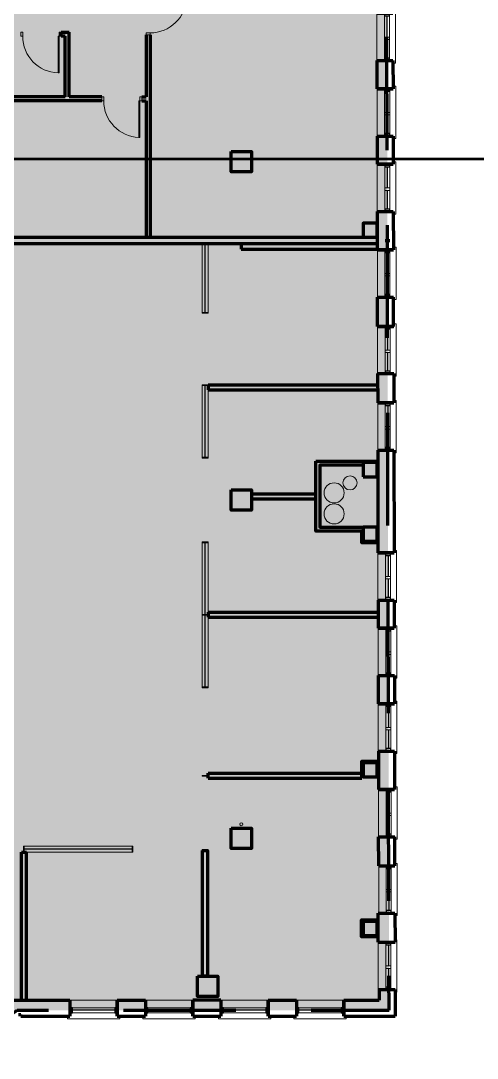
# Model space of a CAD drawing. Header units: inches. Extents: x -2124 to 6036, y -4479 to 801.
# Drawn here: x 3612 to 4066, y -3221 to -2191 of the extents above; entities that cross this region are included whole.
import ezdxf

# ---------------------------------------------------------------- set-up
doc = ezdxf.new("R2010")
doc.units = ezdxf.units.IN
doc.header["$MEASUREMENT"] = 0
doc.linetypes.add('DGN Style 2', pattern=[186.341636, 111.804981, -74.536654])
for name, color, linetype, lineweight in [('A-ANNO-NOTE', 4, 'Continuous', 30), ('A-AREA-VERTICAL', 253, 'DGN Style 2', 80), ('a-bp-02N-_-03S - A-COLS', 2, 'Continuous', 70), ('a-bp-02N-_-03S - A-EQUIP', 2, 'Continuous', 30), ('a-bp-02N-_-03S - A-GLAZ', 2, 'Continuous', 0), ('a-bp-02N-_-03S - A-WALL-FULL', 6, 'Continuous', 70), ('a-fp-02N-_-03S - A-DOOR', 1, 'Continuous', 13), ('a-fp-02N-_-03S - A-EQUIP', 2, 'Continuous', 30), ('a-fp-02N-_-03S - A-GLAZ', 2, 'Continuous', 13), ('a-fp-02N-_-03S - A-WALL-FULL', 6, 'Continuous', 70)]:
    doc.layers.add(name, color=color, linetype=linetype, lineweight=lineweight)
for name, color, linetype, lineweight, true_color in [('A-AREA-TENANT 3', 7, 'DGN Style 2', 80, 0xffc3a3), ('A-AREA-TENANT 8', 7, 'DGN Style 2', 80, 0xe0bdff), ('A-AREA-UNKNOWN', 7, 'DGN Style 2', 80, 0xff6b6e)]:
    doc.layers.add(name, color=color, linetype=linetype, lineweight=lineweight, true_color=true_color)

# ---------------------------------------------------------------- blocks, each defined once
blk = doc.blocks.new('WINEX')
at = {"layer": 'a-bp-02N-_-03S - A-GLAZ', "linetype": 'Continuous', "lineweight": 70}
for p, q in [((0, 46.974625), (-16, 46.974625)), ((-16, 0), (0, 0))]:
    blk.add_line(p, q, dxfattribs=at)
at = {"layer": 'a-bp-02N-_-03S - A-GLAZ', "linetype": 'Continuous', "lineweight": 13}
for p, q in [((-16, 0), (-16, 46.974625)), ((2.5, 49.474625), (0, 49.474625)), ((2.5, 49.474625), (2.5, -2.5)), ((0, -2.5), (2.5, -2.5))]:
    blk.add_line(p, q, dxfattribs=at)
at = {"layer": 'a-bp-02N-_-03S - A-GLAZ', "linetype": 'Continuous', "lineweight": 0}
for p, q in [((-8.5, 46.974625), (-8.5, 0)), ((-3.5, 44.474625), (-3.5, 0))]:
    blk.add_line(p, q, dxfattribs=at)
at = {"layer": 'a-bp-02N-_-03S - A-GLAZ', "linetype": 'Continuous', "lineweight": 30}
for p, q in [((-6, 44.474625), (-6, 23.474625)), ((-6, 21), (-6, 2.5))]:
    blk.add_line(p, q, dxfattribs=at)
at = {"layer": 'a-bp-02N-_-03S - A-GLAZ', "linetype": 'Continuous', "lineweight": 30, "flags": 128}
for points in [[(-3.5, 44.474625), (-3.5, 46.974625), (-8.5, 46.974625), (-8.5, 44.474625), (-3.5, 44.474625)], [(-3.5, 0), (-3.5, 2.5), (-8.5, 2.5), (-8.5, 0), (-3.5, 0)]]:
    blk.add_lwpolyline(points, close=True, dxfattribs=at)
at = {"layer": 'a-bp-02N-_-03S - A-GLAZ', "linetype": 'Continuous', "lineweight": 13, "flags": 128}
blk.add_lwpolyline([(-3.5, 21), (-8.5, 21), (-8.5, 23.474625), (-3.5, 23.474625), (-3.5, 21)], close=True, dxfattribs=at)
blk = doc.blocks.new('WINEXT')
at = {"layer": 'a-bp-02N-_-03S - A-GLAZ', "linetype": 'Continuous', "lineweight": 70}
blk.add_blockref('WINEX', (0, 0), dxfattribs=at)
blk = doc.blocks.new('WINEX_1')
at = {"layer": 'a-bp-02N-_-03S - A-GLAZ', "linetype": 'Continuous', "lineweight": 70}
for p, q in [((-47, 16), (-47, 0)), ((0, 0), (0, 16))]:
    blk.add_line(p, q, dxfattribs=at)
at = {"layer": 'a-bp-02N-_-03S - A-GLAZ', "linetype": 'Continuous', "lineweight": 13}
for p, q in [((-47, 16), (0, 16)), ((2.5, -2.5), (2.5, 0)), ((-49.5, 0), (-49.5, -2.5)), ((2.5, -2.5), (-49.5, -2.5))]:
    blk.add_line(p, q, dxfattribs=at)
at = {"layer": 'a-bp-02N-_-03S - A-GLAZ', "linetype": 'Continuous', "lineweight": 0}
for p, q in [((0, 8.5), (-47, 8.5)), ((-2.5, 3.5), (-47, 3.5))]:
    blk.add_line(p, q, dxfattribs=at)
at = {"layer": 'a-bp-02N-_-03S - A-GLAZ', "linetype": 'Continuous', "lineweight": 30}
blk.add_line((-2.5, 6), (-44.5, 6), dxfattribs=at)
at = {"layer": 'a-bp-02N-_-03S - A-GLAZ', "linetype": 'Continuous', "lineweight": 30, "flags": 128}
for points in [[(-47, 3.5), (-44.5, 3.5), (-44.5, 8.5), (-47, 8.5), (-47, 3.5)], [(-2.5, 3.5), (0, 3.5), (0, 8.5), (-2.5, 8.5), (-2.5, 3.5)]]:
    blk.add_lwpolyline(points, close=True, dxfattribs=at)
blk = doc.blocks.new('WINEX_2')
at = {"layer": 'a-bp-02N-_-03S - A-GLAZ', "linetype": 'Continuous', "lineweight": 70}
for p, q in [((-47, 16), (-47, 0)), ((0, 0), (0, 16))]:
    blk.add_line(p, q, dxfattribs=at)
at = {"layer": 'a-bp-02N-_-03S - A-GLAZ', "linetype": 'Continuous', "lineweight": 13}
for p, q in [((-47, 16), (0, 16)), ((2.5, -2.5), (2.5, 0)), ((-49.5, 0), (-49.5, -2.5)), ((2.5, -2.5), (-49.5, -2.5))]:
    blk.add_line(p, q, dxfattribs=at)
at = {"layer": 'a-bp-02N-_-03S - A-GLAZ', "linetype": 'Continuous', "lineweight": 0}
for p, q in [((0, 8.5), (-47, 8.5)), ((-2.5, 3.5), (-47, 3.5))]:
    blk.add_line(p, q, dxfattribs=at)
at = {"layer": 'a-bp-02N-_-03S - A-GLAZ', "linetype": 'Continuous', "lineweight": 30}
blk.add_line((-2.5, 6), (-44.5, 6), dxfattribs=at)
at = {"layer": 'a-bp-02N-_-03S - A-GLAZ', "linetype": 'Continuous', "lineweight": 30, "flags": 128}
for points in [[(-47, 3.5), (-44.5, 3.5), (-44.5, 8.5), (-47, 8.5), (-47, 3.5)], [(-2.5, 3.5), (0, 3.5), (0, 8.5), (-2.5, 8.5), (-2.5, 3.5)]]:
    blk.add_lwpolyline(points, close=True, dxfattribs=at)
blk = doc.blocks.new('WINEX_3')
at = {"layer": 'a-bp-02N-_-03S - A-GLAZ', "linetype": 'Continuous', "lineweight": 70}
for p, q in [((0, 46.974625), (-16, 46.974625)), ((-16, 0), (0, 0))]:
    blk.add_line(p, q, dxfattribs=at)
at = {"layer": 'a-bp-02N-_-03S - A-GLAZ', "linetype": 'Continuous', "lineweight": 13}
for p, q in [((-16, 0), (-16, 46.974625)), ((2.5, 49.474625), (0, 49.474625)), ((2.5, 49.474625), (2.5, -2.5)), ((0, -2.5), (2.5, -2.5))]:
    blk.add_line(p, q, dxfattribs=at)
at = {"layer": 'a-bp-02N-_-03S - A-GLAZ', "linetype": 'Continuous', "lineweight": 0}
for p, q in [((-8.5, 46.974625), (-8.5, 0)), ((-3.5, 44.474625), (-3.5, 0))]:
    blk.add_line(p, q, dxfattribs=at)
at = {"layer": 'a-bp-02N-_-03S - A-GLAZ', "linetype": 'Continuous', "lineweight": 30}
for p, q in [((-6, 44.474625), (-6, 23.474625)), ((-6, 21), (-6, 2.5))]:
    blk.add_line(p, q, dxfattribs=at)
at = {"layer": 'a-bp-02N-_-03S - A-GLAZ', "linetype": 'Continuous', "lineweight": 30, "flags": 128}
for points in [[(-3.5, 44.474625), (-3.5, 46.974625), (-8.5, 46.974625), (-8.5, 44.474625), (-3.5, 44.474625)], [(-3.5, 0), (-3.5, 2.5), (-8.5, 2.5), (-8.5, 0), (-3.5, 0)]]:
    blk.add_lwpolyline(points, close=True, dxfattribs=at)
at = {"layer": 'a-bp-02N-_-03S - A-GLAZ', "linetype": 'Continuous', "lineweight": 13, "flags": 128}
blk.add_lwpolyline([(-3.5, 21), (-8.5, 21), (-8.5, 23.474625), (-3.5, 23.474625), (-3.5, 21)], close=True, dxfattribs=at)
blk = doc.blocks.new('A$C622F5825_1')
at = {"layer": 'a-fp-02N-_-03S - A-DOOR'}
for p, q in [((0, 0), (0, 0.004)), ((0.0403, 0), (0.0403, 0.004))]:
    blk.add_line(p, q, dxfattribs=at)
at = {"layer": 'a-fp-02N-_-03S - A-DOOR', "linetype": 'Continuous'}
for p, q in [((0.002, 0.004), (0.002, 0)), ((0.0383, 0.004), (0.0383, 0))]:
    blk.add_line(p, q, dxfattribs=at)
at = {"layer": 'a-fp-02N-_-03S - A-DOOR', "extrusion": (0, 0, -1), "flags": 128}
for points in [[(-0.0383, 0.004), (-0.0373, 0.004), (-0.0373, 0.0408), (-0.0383, 0.0408), (-0.0383, 0.004)], [(0, 0.004), (-0.002, 0.004), (-0.002, 0), (0, 0)], [(-0.0403, 0.004), (-0.0383, 0.004), (-0.0383, 0), (-0.0403, 0)]]:
    blk.add_lwpolyline(points, dxfattribs=at)
at = {"layer": 'a-fp-02N-_-03S - A-DOOR'}
blk.add_arc((0.0387, 0.0041), 0.0367, 92.1877, 180.0973, dxfattribs=at)
blk = doc.blocks.new('A DOOR')
at = {"layer": 'a-fp-02N-_-03S - A-DOOR', "linetype": 'Continuous', "extrusion": (0, 0, -1), "xscale": 31.49606299212599, "yscale": 31.49606299212599, "zscale": 31.49606299212599, "rotation": 90}
blk.add_blockref('A$C622F5825_1', (-118.669, -18.542), dxfattribs=at)

msp = doc.modelspace()

# ---------------------------------------------------------------- hatches: boundary and pattern name
at = {"layer": 'A-AREA-TENANT 3'}
msp.add_hatch(color=256, dxfattribs=at).paths.add_polyline_path([(3455.7, -3221.4), (3416.1, -3215), (3379.4, -3204.9), (3339.3, -3195.6), (3299.2, -3188), (3296.8, -3187.7), (3256.4, -3181.8), (3215.2, -3177.4), (3172.5, -3174.7), (3131.8, -3173.8), (3090.8, -3173.8), (3011.8, -3173.8), (2131.3, -3173.8), (2131.3, -3213.5), (1931.3, -3213.5), (1931.3, -3173.8), (1671.3, -3173.8), (1671.3, -3165), (1585.4, -3165), (1585.4, -2933), (1880.9, -2933), (1880.9, -2831.6), (1957.8, -2831.6), (1957.8, -2655.7), (2895.8, -2655.7), (2895.8, -2667.8), (2951.6, -2667.8), (2951.6, -2676.5), (2989.6, -2676.5), (2989.6, -2846.2), (3363.2, -2846.2), (3363.2, -2620), (3185.9, -2620), (3185.8, -2409.1), (3976.3, -2409.1), (3976.8, -2628.4), (3905.2, -2628.4), (3905.2, -2697.9), (3950.8, -2697.9), (3950.8, -2709.4), (3977, -2709.4), (3978, -3173.8), (3608.5, -3173.8), (3602.2, -3178.4), (3569.1, -3199), (3534.6, -3212.6), (3495.6, -3220.6)])
at = {"layer": 'A-AREA-TENANT 8'}
msp.add_hatch(color=256, dxfattribs=at).paths.add_polyline_path([(3976.3, -2409.1), (3185.8, -2409.1), (3185.8, -2216), (3356.2, -2216), (3356.2, -1910.3), (3559, -1910.3), (3561, -1910.3), (3660.2, -1910.3), (3660.2, -1905), (3975.2, -1905), (3975.3, -1963.3), (3975.4, -2005), (3975.7, -2133), (3976.1, -2261.1), (3976.1, -2303)])
at = {"layer": 'A-AREA-VERTICAL'}
msp.add_hatch(color=256, dxfattribs=at).paths.add_polyline_path([(3977, -2709.4), (3950.8, -2709.4), (3950.8, -2697.9), (3905.2, -2697.9), (3905.2, -2628.4), (3976.8, -2628.4)])

# ---------------------------------------------------------------- linework, layer by layer
at = {"layer": 'A-ANNO-NOTE', "lineweight": 53}
msp.add_line((3143.9, -2328.2), (4269.3, -2328.2), dxfattribs=at)
at = {"layer": 'A-AREA-UNKNOWN', "color": 1, "true_color": 0xff1216}
msp.add_line((3974.2, -2409.1), (3978.6, -2409.1), dxfattribs=at)
at = {"layer": 'A-AREA-UNKNOWN', "color": 1, "true_color": 0xff1216, "flags": 128}
msp.add_lwpolyline([(18, -3163.5), (65.5, -3163.5), (65.5, -3167.5), (116, -3167.5), (116, -3163.5), (181, -3163.5), (181, -3167.5), (231.5, -3167.5), (231.5, -3163.5), (287.5, -3163.5), (287.5, -3167.5), (338, -3167.5), (338, -3163.5), (394, -3163.5), (394, -3167.5), (444.5, -3167.5), (444.5, -3163.5), (500.5, -3163.5), (500.5, -3167.5), (551, -3167.5), (551, -3163.5), (607, -3163.5), (607, -3167.5), (657.5, -3167.5), (657.5, -3163.5), (713.5, -3163.5), (713.5, -3167.5), (764, -3167.5), (764, -3163.5), (820, -3163.5), (820, -3167.5), (870.5, -3167.5), (870.5, -3163.5), (926.5, -3163.5), (926.5, -3167.5), (977, -3167.5), (977, -3163.5), (1033, -3163.5), (1033, -3167.5), (1083.5, -3167.5), (1083.5, -3163.5), (1139.5, -3163.5), (1139.5, -3167.5), (1190, -3167.5), (1190, -3163.5), (1246, -3163.5), (1246, -3167.5), (1296.5, -3167.5), (1296.5, -3163.5), (1352.5, -3163.5), (1352.5, -3167.5), (1403, -3167.5), (1403, -3163.5), (1477.5, -3163.5), (1477.5, -3167.5), (1528, -3167.5), (1528, -3163.5), (1585.4, -3163.5), (1585.4, -3165), (1671.3, -3165), (1671.3, -3173.8), (1931.3, -3173.8), (1931.3, -3213.6), (2131.3, -3213.5), (2131.3, -3173.8), (3090.8, -3173.8), (3131.8, -3173.8), (3172.5, -3174.7), (3215.2, -3177.4), (3256.4, -3181.8), (3299.2, -3188), (3339.3, -3195.6), (3379.4, -3204.9), (3416.1, -3215), (3455.7, -3221.4), (3495.6, -3220.6), (3534.6, -3212.6), (3569.1, -3199), (3602.2, -3178.4), (3608.5, -3173.8), (3978, -3173.8), (3975.2, -1905), (3660.2, -1905), (3660.2, -1910.3), (3351.2, -1910.2), (3351.2, -1905), (2739.2, -1905), (2739.2, -2208), (2770.4, -2208), (2770.4, -2307.2), (2371, -2307.2), (2371, -2229), (2051.5, -2229), (2051.5, -2306.3), (1587.1, -2306.6), (1587.1, -2386.9), (1430.2, -2386.9), (1430.3, -2528.6), (1403, -2528.6), (1403, -2520.5), (1352.5, -2520.5), (1352.5, -2528.6), (1296.5, -2528.6), (1296.5, -2520.5), (1246, -2520.5), (1246, -2528.6), (1190, -2528.6), (1190, -2520.5), (1139.5, -2520.5), (1139.5, -2522.5), (1083.5, -2522.5), (1083.5, -2522.5), (1083.5, -2522.5), (1083.5, -2522.5), (1083.5, -2520.5), (1033, -2520.5), (1033, -2522.5), (977, -2522.5), (977, -2520.5), (926.5, -2520.5), (926.5, -2520.5), (926.5, -2520.5), (926.5, -2522.5), (870.5, -2522.5), (870.5, -2520.5), (820, -2520.5), (820, -2520.5), (820, -2522.5), (764, -2522.5), (764, -2520.5), (713.5, -2520.5), (713.5, -2522.5), (575, -2522.5), (575, -2386.9), (362, -2386.9), (362, -2386.9), (362, -2386.9), (362, -2386.9), (362, -2386.9), (18, -2386.9), (18, -2386.9), (18, -2386.9), (18, -2386.9), (18, -2386.9), (18, -2386.9), (18, -2386.9), (18, -2386.9), (18, -2386.9), (18, -2445.2), (14, -2445.2), (14, -2491.7), (18, -2491.7), (18, -2549), (14, -2549), (14, -2595.5), (18, -2595.5), (18, -2634.5), (14, -2634.5), (14, -2681), (18, -2681), (18, -2720), (14, -2720), (14, -2766.5), (18, -2766.5), (18, -2805.5), (14, -2805.5), (14, -2852), (18, -2852), (18, -2891), (14, -2891), (14, -2937.5), (18, -2937.5), (18, -2976.5), (14, -2976.5), (14, -3023), (18, -3023), (18, -3078.7), (14, -3078.7), (14, -3125.2), (18, -3125.2), (18, -3163.5)], close=True, dxfattribs=at)
at = {"layer": 'a-bp-02N-_-03S - A-COLS', "linetype": 'Continuous', "lineweight": 70, "flags": 128}
for points in [[(3821.2, -2321), (3841.2, -2321), (3841.2, -2341), (3821.2, -2341), (3821.2, -2321)], [(3952.2, -2406), (3966.2, -2406), (3966.2, -2392), (3952.2, -2392), (3952.2, -2406)], [(3952.2, -2643.9), (3966.2, -2643.9), (3966.2, -2629.9), (3952.2, -2629.9), (3952.2, -2643.9)], [(3821.2, -2657), (3841.2, -2657), (3841.2, -2677), (3821.2, -2677), (3821.2, -2657)], [(3952.2, -2707.9), (3966.2, -2707.9), (3966.2, -2693.9), (3952.2, -2693.9), (3952.2, -2707.9)], [(3952.2, -2941.9), (3966.2, -2941.9), (3966.2, -2927.9), (3952.2, -2927.9), (3952.2, -2941.9)], [(3821.2, -2993), (3841.2, -2993), (3841.2, -3013), (3821.2, -3013), (3821.2, -2993)], [(3951.2, -3100.5), (3967.2, -3100.5), (3967.2, -3084.5), (3951.2, -3084.5), (3951.2, -3100.5)], [(3952.2, -3099.5), (3966.2, -3099.5), (3966.2, -3085.5), (3952.2, -3085.5), (3952.2, -3099.5)], [(3787.8, -3140), (3807.8, -3140), (3807.8, -3160), (3787.8, -3160), (3787.8, -3140)]]:
    msp.add_lwpolyline(points, close=True, dxfattribs=at)
at = {"layer": 'a-bp-02N-_-03S - A-EQUIP', "linetype": 'Continuous', "lineweight": 13}
for centre, radius in [((3939.2, -2650), 7), ((3923.4, -2659.9), 10), ((3923.4, -2680.8), 10)]:
    msp.add_circle(centre, radius, dxfattribs=at)
at = {"layer": 'a-bp-02N-_-03S - A-GLAZ', "linetype": 'Continuous', "lineweight": 70}
for p, q in [((3966.1, -2305.5), (3982.1, -2305.5)), ((3982.2, -2333.5), (3966.2, -2333.5)), ((3983, -2719.5), (3967, -2719.5)), ((3983.2, -2794.4), (3967.2, -2794.4)), ((3983.3, -2869.4), (3967.3, -2869.4)), ((3983.5, -2954.4), (3967.5, -2954.4)), ((3967.5, -3001.4), (3983.5, -3001.4)), ((3967.7, -3077.3), (3983.7, -3077.3)), ((3967.3, -3153.3), (3983.3, -3153.3))]:
    msp.add_line(p, q, dxfattribs=at)
at = {"layer": 'a-bp-02N-_-03S - A-GLAZ', "linetype": 'Continuous', "lineweight": 13}
for p, q in [((3966.2, -2380.5), (3966.2, -2333.5)), ((3984.7, -2331), (3982.2, -2331)), ((3984.7, -2331), (3984.7, -2383)), ((3982.2, -2383), (3984.7, -2383)), ((3967, -2766.4), (3967, -2719.5)), ((3985.5, -2717), (3983, -2717)), ((3985.5, -2717), (3985.5, -2768.9)), ((3983, -2768.9), (3985.5, -2768.9)), ((3985.7, -2791.9), (3983.2, -2791.9)), ((3985.7, -2791.9), (3985.7, -2843.9)), ((3967.2, -2841.4), (3967.2, -2794.4)), ((3983.2, -2843.9), (3985.7, -2843.9)), ((3967.3, -2916.4), (3967.3, -2869.4)), ((3985.8, -2866.9), (3983.3, -2866.9)), ((3985.8, -2866.9), (3985.8, -2918.9)), ((3983.3, -2918.9), (3985.8, -2918.9)), ((3967.5, -3001.4), (3967.5, -2954.4)), ((3986, -2951.9), (3983.5, -2951.9)), ((3986, -2951.9), (3986, -3003.9)), ((3983.5, -3003.9), (3986, -3003.9)), ((3986.2, -3027.9), (3983.7, -3027.9)), ((3986.2, -3027.9), (3986.2, -3079.8)), ((3967.7, -3077.3), (3967.7, -3030.4)), ((3983.7, -3079.8), (3986.2, -3079.8)), ((3967.3, -3153.3), (3967.3, -3106.3)), ((3985.8, -3103.8), (3983.3, -3103.8)), ((3985.8, -3103.8), (3985.8, -3155.8)), ((3983.3, -3155.8), (3985.8, -3155.8))]:
    msp.add_line(p, q, dxfattribs=at)
at = {"layer": 'a-bp-02N-_-03S - A-GLAZ', "linetype": 'Continuous', "lineweight": 0}
for p, q in [((3973.7, -2333.5), (3973.7, -2380.5)), ((3978.7, -2336), (3978.7, -2380.5)), ((3974.5, -2719.5), (3974.5, -2766.4)), ((3979.5, -2722), (3979.5, -2766.4)), ((3974.7, -2794.4), (3974.7, -2841.4)), ((3979.7, -2796.9), (3979.7, -2841.4)), ((3974.8, -2869.4), (3974.8, -2916.4)), ((3979.8, -2871.9), (3979.8, -2916.4)), ((3975, -2954.4), (3975, -3001.4)), ((3980, -2956.9), (3980, -3001.4)), ((3975.2, -3030.4), (3975.2, -3077.3)), ((3980.2, -3032.9), (3980.2, -3077.3)), ((3974.8, -3106.3), (3974.8, -3153.3)), ((3979.8, -3108.8), (3979.8, -3153.3))]:
    msp.add_line(p, q, dxfattribs=at)
at = {"layer": 'a-bp-02N-_-03S - A-GLAZ', "linetype": 'Continuous', "lineweight": 30}
for p, q in [((3976.2, -2336), (3976.2, -2357)), ((3976.2, -2359.5), (3976.2, -2378)), ((3977, -2722), (3977, -2743)), ((3977, -2745.4), (3977, -2763.9)), ((3977.2, -2796.9), (3977.2, -2817.9)), ((3977.2, -2820.4), (3977.2, -2838.9)), ((3977.3, -2871.9), (3977.3, -2892.9)), ((3977.3, -2895.4), (3977.3, -2913.9)), ((3977.5, -2956.9), (3977.5, -2977.9)), ((3977.5, -2980.4), (3977.5, -2998.9)), ((3977.7, -3032.9), (3977.7, -3053.9)), ((3977.7, -3056.3), (3977.7, -3074.8)), ((3977.3, -3108.8), (3977.3, -3129.8)), ((3977.3, -3132.3), (3977.3, -3150.8))]:
    msp.add_line(p, q, dxfattribs=at)
at = {"layer": 'a-bp-02N-_-03S - A-GLAZ', "linetype": 'Continuous', "lineweight": 30, "flags": 128}
for points in [[(3978.7, -2336), (3978.7, -2333.5), (3973.7, -2333.5), (3973.7, -2336), (3978.7, -2336)], [(3978.7, -2380.5), (3978.7, -2378), (3973.7, -2378), (3973.7, -2380.5), (3978.7, -2380.5)], [(3979.5, -2722), (3979.5, -2719.5), (3974.5, -2719.5), (3974.5, -2722), (3979.5, -2722)], [(3979.5, -2766.4), (3979.5, -2763.9), (3974.5, -2763.9), (3974.5, -2766.4), (3979.5, -2766.4)], [(3979.7, -2796.9), (3979.7, -2794.4), (3974.7, -2794.4), (3974.7, -2796.9), (3979.7, -2796.9)], [(3979.7, -2841.4), (3979.7, -2838.9), (3974.7, -2838.9), (3974.7, -2841.4), (3979.7, -2841.4)], [(3979.8, -2871.9), (3979.8, -2869.4), (3974.8, -2869.4), (3974.8, -2871.9), (3979.8, -2871.9)], [(3979.8, -2916.4), (3979.8, -2913.9), (3974.8, -2913.9), (3974.8, -2916.4), (3979.8, -2916.4)], [(3980, -2956.9), (3980, -2954.4), (3975, -2954.4), (3975, -2956.9), (3980, -2956.9)], [(3980, -3001.4), (3980, -2998.9), (3975, -2998.9), (3975, -3001.4), (3980, -3001.4)], [(3980.2, -3032.9), (3980.2, -3030.4), (3975.2, -3030.4), (3975.2, -3032.9), (3980.2, -3032.9)], [(3980.2, -3077.3), (3980.2, -3074.8), (3975.2, -3074.8), (3975.2, -3077.3), (3980.2, -3077.3)], [(3979.8, -3108.8), (3979.8, -3106.3), (3974.8, -3106.3), (3974.8, -3108.8), (3979.8, -3108.8)], [(3979.8, -3153.3), (3979.8, -3150.8), (3974.8, -3150.8), (3974.8, -3153.3), (3979.8, -3153.3)]]:
    msp.add_lwpolyline(points, close=True, dxfattribs=at)
at = {"layer": 'a-bp-02N-_-03S - A-GLAZ', "linetype": 'Continuous', "lineweight": 13, "flags": 128}
for points in [[(3978.7, -2359.5), (3973.7, -2359.5), (3973.7, -2357), (3978.7, -2357), (3978.7, -2359.5)], [(3979.5, -2745.4), (3974.5, -2745.4), (3974.5, -2743), (3979.5, -2743), (3979.5, -2745.4)], [(3979.7, -2820.4), (3974.7, -2820.4), (3974.7, -2817.9), (3979.7, -2817.9), (3979.7, -2820.4)], [(3979.8, -2895.4), (3974.8, -2895.4), (3974.8, -2892.9), (3979.8, -2892.9), (3979.8, -2895.4)], [(3980, -2980.4), (3975, -2980.4), (3975, -2977.9), (3980, -2977.9), (3980, -2980.4)], [(3980.2, -3056.3), (3975.2, -3056.3), (3975.2, -3053.9), (3980.2, -3053.9), (3980.2, -3056.3)], [(3979.8, -3132.3), (3974.8, -3132.3), (3974.8, -3129.8), (3979.8, -3129.8), (3979.8, -3132.3)]]:
    msp.add_lwpolyline(points, close=True, dxfattribs=at)
at = {"layer": 'a-bp-02N-_-03S - A-WALL-FULL', "linetype": 'Continuous'}
for p, q in [((3965.9, -2230.6), (3981.9, -2230.6)), ((3965.9, -2230.6), (3966, -2258.6)), ((3981.9, -2230.6), (3982, -2258.6)), ((3966, -2258.6), (3982, -2258.6)), ((3966.1, -2305.5), (3982.1, -2305.5)), ((3966.1, -2305.5), (3966.1, -2333.5)), ((3982.1, -2305.5), (3982.1, -2333.5)), ((3966.1, -2333.5), (3982.1, -2333.5)), ((3966.2, -2380.5), (3982.2, -2380.5)), ((3966.2, -2380.5), (3982.2, -2380.5)), ((3966.2, -2380.5), (3966.3, -2418.6)), ((3982.2, -2380.5), (3982.3, -2418.6)), ((3966.3, -2418.6), (3982.3, -2418.6)), ((3966.4, -2465.5), (3982.4, -2465.5)), ((3966.5, -2494.5), (3966.4, -2465.5)), ((3982.5, -2494.5), (3982.4, -2465.5)), ((3966.5, -2494.5), (3982.5, -2494.5)), ((3966.6, -2541.5), (3982.6, -2541.5)), ((3966.6, -2541.5), (3966.7, -2570.5)), ((3982.6, -2541.5), (3982.7, -2570.5)), ((3966.7, -2570.5), (3982.7, -2570.5)), ((3966.8, -2617.5), (3982.8, -2617.5)), ((3966.8, -2617.5), (3967, -2719.5)), ((3982.8, -2617.5), (3983, -2719.5)), ((3967, -2719.5), (3983, -2719.5)), ((3967.1, -2766.4), (3983.1, -2766.4)), ((3967.1, -2766.4), (3967.2, -2794.4)), ((3983.1, -2766.4), (3983.2, -2794.4)), ((3967.2, -2794.4), (3983.2, -2794.4)), ((3967.3, -2841.4), (3983.3, -2841.4)), ((3967.3, -2841.4), (3967.3, -2869.4)), ((3983.3, -2841.4), (3983.3, -2869.4)), ((3967.3, -2869.4), (3983.3, -2869.4)), ((3967.5, -2916.4), (3983.5, -2916.4)), ((3967.5, -2916.4), (3967.5, -2954.4)), ((3983.5, -2916.4), (3983.5, -2954.4)), ((3967.5, -2954.4), (3983.5, -2954.4)), ((3967.6, -3001.4), (3983.6, -3001.4)), ((3967.7, -3030.4), (3967.6, -3001.4)), ((3983.7, -3030.4), (3983.6, -3001.4)), ((3967.7, -3030.4), (3983.7, -3030.4)), ((3967.3, -3077.3), (3983.8, -3077.3)), ((3967.3, -3106.3), (3967.3, -3077.3)), ((3983.8, -3077.3), (3983.9, -3106.3)), ((3967.3, -3106.3), (3983.9, -3106.3)), ((3968, -3153.3), (3984, -3153.3)), ((3968, -3153.3), (3968, -3163.8)), ((3984, -3153.3), (3984, -3179.8)), ((3605, -3163.8), (3661, -3163.8)), ((3661, -3163.8), (3661, -3179.8)), ((3708, -3163.8), (3736, -3163.8)), ((3708, -3163.8), (3708, -3179.8)), ((3736, -3163.8), (3736, -3179.8)), ((3811, -3163.8), (3783, -3163.8)), ((3783, -3163.8), (3783, -3179.8)), ((3811, -3163.8), (3811, -3179.8)), ((3858, -3163.8), (3886, -3163.8)), ((3858, -3163.8), (3858, -3179.8)), ((3886, -3163.8), (3886, -3179.8)), ((3933, -3163.8), (3968, -3163.8)), ((3933, -3163.8), (3933, -3179.8)), ((3610, -3178.1), (3612.3, -3178.1)), ((3612.3, -3179.8), (3612.3, -3178.1)), ((3612.3, -3179.8), (3661, -3179.8)), ((3708, -3179.8), (3736, -3179.8)), ((3783, -3179.8), (3811, -3179.8)), ((3858, -3179.8), (3886, -3179.8)), ((3933, -3179.8), (3984, -3179.8))]:
    msp.add_line(p, q, dxfattribs=at)
at = {"layer": 'a-bp-02N-_-03S - A-WALL-FULL', "linetype": 'Continuous', "lineweight": 70}
for p, q in [((3185.8, -2405.9), (3966.3, -2405.9)), ((3363.2, -2412.1), (3966.3, -2412.1))]:
    msp.add_line(p, q, dxfattribs=at)
at = {"layer": 'a-fp-02N-_-03S - A-EQUIP', "linetype": 'Continuous', "lineweight": 13}
msp.add_circle((3831.2, -2989), 1.5, dxfattribs=at)
at = {"layer": 'a-fp-02N-_-03S - A-GLAZ', "flags": 128}
for points in [[(3792.2, -2412.8), (3798.2, -2412.8), (3798.2, -2412), (3792.2, -2412), (3792.2, -2412.8)], [(3798.2, -2481.4), (3792.2, -2481.4), (3792.2, -2412.1), (3798.2, -2412.1), (3798.2, -2481.4)], [(3795.5, -2412.8), (3795, -2412.8), (3795, -2480.6), (3795.5, -2480.6), (3795.5, -2412.8)], [(3792.2, -2481.4), (3798.2, -2481.4), (3798.2, -2480.6), (3792.2, -2480.6), (3792.2, -2481.4)], [(3792.2, -2553.4), (3798.2, -2553.4), (3798.2, -2552.6), (3792.2, -2552.6), (3792.2, -2553.4)], [(3792.2, -2552.6), (3798.2, -2552.6), (3798.2, -2625.4), (3792.2, -2625.4), (3792.2, -2552.6)], [(3795.5, -2553.4), (3795, -2553.4), (3795, -2624.6), (3795.5, -2624.6), (3795.5, -2553.4)], [(3792.2, -2625.4), (3798.2, -2625.4), (3798.2, -2624.6), (3792.2, -2624.6), (3792.2, -2625.4)], [(3792.2, -2709.4), (3798.2, -2709.4), (3798.2, -2708.6), (3792.2, -2708.6), (3792.2, -2709.4)], [(3792.2, -2708.6), (3798.2, -2708.6), (3798.2, -2853.4), (3792.2, -2853.4), (3792.2, -2708.6)], [(3795, -2745.1), (3795.5, -2745.1), (3795.5, -2709.6), (3795, -2709.6), (3795, -2745.1)], [(3795, -2780.6), (3795.5, -2780.6), (3795.5, -2745.1), (3795, -2745.1), (3795, -2780.6)], [(3792.2, -2781.4), (3798.2, -2781.4), (3798.2, -2780.6), (3792.2, -2780.6), (3792.2, -2781.4)], [(3795, -2817.3), (3795.5, -2817.3), (3795.5, -2781.6), (3795, -2781.6), (3795, -2817.3)], [(3795, -2853), (3795.5, -2853), (3795.5, -2817.3), (3795, -2817.3), (3795, -2853)], [(3792.2, -2853.4), (3798.2, -2853.4), (3798.2, -2852.6), (3792.2, -2852.6), (3792.2, -2853.4)], [(3795, -2852.6), (3795.5, -2852.6), (3795.5, -2853), (3795, -2853), (3795, -2852.6)], [(3798.2, -2940.5), (3792.2, -2940.5), (3792.2, -2941.3), (3798.2, -2941.3), (3798.2, -2940.5)], [(3615.6, -3016.7), (3615.6, -3010.7), (3614.9, -3010.7), (3614.9, -3016.7), (3615.6, -3016.7)], [(3614.9, -3010.7), (3723.6, -3010.7), (3723.6, -3016.7), (3614.9, -3016.7), (3614.9, -3010.7)], [(3651.4, -3013.9), (3651.4, -3013.4), (3615.6, -3013.4), (3615.6, -3013.9), (3651.4, -3013.9)], [(3687.1, -3013.9), (3687.1, -3013.4), (3651.4, -3013.4), (3651.4, -3013.9), (3687.1, -3013.9)], [(3722.9, -3013.9), (3722.9, -3013.4), (3687.1, -3013.4), (3687.1, -3013.9), (3722.9, -3013.9)], [(3723.6, -3016.7), (3723.6, -3010.7), (3722.9, -3010.7), (3722.9, -3016.7), (3723.6, -3016.7)], [(3798.2, -3014.2), (3792.2, -3014.2), (3792.2, -3015), (3798.2, -3015), (3798.2, -3014.2)]]:
    msp.add_lwpolyline(points, close=True, dxfattribs=at)
at = {"layer": 'a-fp-02N-_-03S - A-WALL-FULL'}
for p, q in [((3652.2, -2202.4), (3660.2, -2202.4)), ((3660.2, -2266.4), (3660.2, -2202.4)), ((3736.6, -2205), (3736.6, -2266.4)), ((3740.6, -2205), (3740.6, -2405.9)), ((3656.2, -2206.4), (3652.2, -2206.4)), ((3656.2, -2266.4), (3656.2, -2206.4)), ((3656.2, -2266.4), (3526.1, -2266.4)), ((3732.6, -2266.4), (3736.6, -2266.4)), ((3692.6, -2270.4), (3530.1, -2270.4)), ((3732.6, -2270.4), (3736.6, -2270.4)), ((3736.6, -2270.4), (3736.6, -2405.9)), ((3831.2, -2412), (3831.2, -2417.8)), ((3831.2, -2417.8), (3966.3, -2417.8))]:
    msp.add_line(p, q, dxfattribs=at)
at = {"layer": 'a-fp-02N-_-03S - A-WALL-FULL', "linetype": 'Continuous'}
for p, q in [((3798.2, -2552.6), (3967.1, -2552.6)), ((3798.2, -2552.6), (3798.2, -2557.6)), ((3798.2, -2557.6), (3967.1, -2557.6)), ((3841.2, -2660.7), (3905.2, -2660.7)), ((3841.2, -2660.7), (3841.2, -2665.7)), ((3841.2, -2665.7), (3905.2, -2665.7)), ((3798.2, -2778.5), (3967.1, -2778.5)), ((3798.2, -2778.5), (3798.2, -2783.5)), ((3798.2, -2783.5), (3967.1, -2783.5)), ((3798.2, -2938.4), (3950.8, -2938.4)), ((3798.2, -2943.4), (3798.2, -2938.4)), ((3798.2, -2943.4), (3950.8, -2943.4)), ((3612.8, -3163.8), (3612.8, -3016.7)), ((3612.8, -3016.7), (3617.8, -3016.7)), ((3617.8, -3163.8), (3617.8, -3016.7))]:
    msp.add_line(p, q, dxfattribs=at)
at = {"layer": 'a-fp-02N-_-03S - A-WALL-FULL', "flags": 128}
for points in [[(3652.2, -2206.4), (3652.2, -2202.4)], [(3692.6, -2266.4), (3660.2, -2266.4)]]:
    msp.add_lwpolyline(points, dxfattribs=at)
at = {"layer": 'a-fp-02N-_-03S - A-WALL-FULL', "linetype": 'Continuous', "flags": 128}
for points in [[(3905.2, -2628.4), (3966.8, -2628.4), (3966.2, -2629.9), (3952.2, -2629.9), (3952.2, -2632.4), (3909.2, -2632.4), (3909.2, -2693.9), (3952.2, -2693.9), (3952.2, -2707.9), (3966.2, -2707.9), (3967, -2709.4), (3950.8, -2709.4), (3950.8, -2697.9), (3909.2, -2697.9), (3905.2, -2697.9), (3905.2, -2628.4)], [(3792.8, -3015), (3797.8, -3015), (3797.8, -3140), (3792.8, -3140), (3792.8, -3015)]]:
    msp.add_lwpolyline(points, close=True, dxfattribs=at)
for points in [[(3950.8, -2943.4), (3950.8, -2926.4), (3967.5, -2926.4)], [(3967.3, -3101), (3950.7, -3101), (3950.7, -3084), (3967.3, -3084)]]:
    msp.add_lwpolyline(points, dxfattribs=at)

# ---------------------------------------------------------------- block references
at = {"layer": 'a-bp-02N-_-03S - A-GLAZ', "linetype": 'Continuous', "lineweight": 70}
for name, p in [('WINEXT', (3981.9, -2230.6)), ('WINEX_3', (3982.1, -2305.5)), ('WINEX_3', (3982.4, -2465.5)), ('WINEX_3', (3982.6, -2541.5)), ('WINEX_3', (3982.7, -2617.5))]:
    msp.add_blockref(name, p, dxfattribs=at)
at = {"layer": 'a-bp-02N-_-03S - A-GLAZ', "linetype": 'Continuous', "lineweight": 70, "xscale": 1.000000001084206, "yscale": 1.000000001084206, "zscale": 1.000000001084206, "rotation": 359.997331952825}
for name, p in [('WINEX_2', (3708, -3179.8)), ('WINEX_1', (3783, -3179.8)), ('WINEX_1', (3858, -3179.8)), ('WINEX_1', (3933, -3179.8))]:
    msp.add_blockref(name, p, dxfattribs=at)
at = {"layer": 'a-fp-02N-_-03S - A-DOOR', "linetype": 'Continuous', "xscale": 31.49606299212599, "yscale": 31.49606299212599, "zscale": 31.49606299212599}
msp.add_blockref('A DOOR', (-1, -1621), dxfattribs=at)
at = {"layer": 'a-fp-02N-_-03S - A-DOOR', "linetype": 'Continuous', "xscale": 31.49606299212599, "yscale": 31.49606299212599, "zscale": 31.49606299212599, "rotation": 270}
for p in [(4196.2, 1535.2), (4276.6, 1471.2)]:
    msp.add_blockref('A DOOR', p, dxfattribs=at)

doc.saveas('drawing.dxf')
